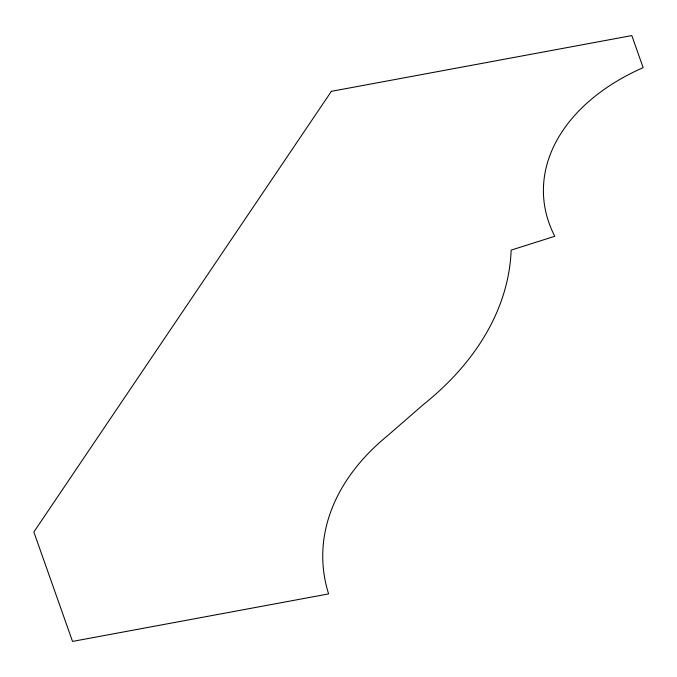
<?xml version="1.0" encoding="UTF-8"?>
<svg xmlns="http://www.w3.org/2000/svg" width="677" height="677" viewBox="0 0 677 677"><rect width="100%" height="100%" fill="white"/><g stroke="black" fill="none" stroke-linecap="round" stroke-linejoin="round"><path stroke-width="1.02" d="M331.375 91.327L33.85 532.004L72.532 641.415L328.616 593.907A269.632 182.511 -2.6 0 1 387.202 436.022L423.582 404.381A354.773 240.14 -2.6 0 0 511.16 250.118L554.776 236.281A208.423 141.078 -2.6 0 1 643.15 67.649L631.819 35.585L331.375 91.327"/></g></svg>
